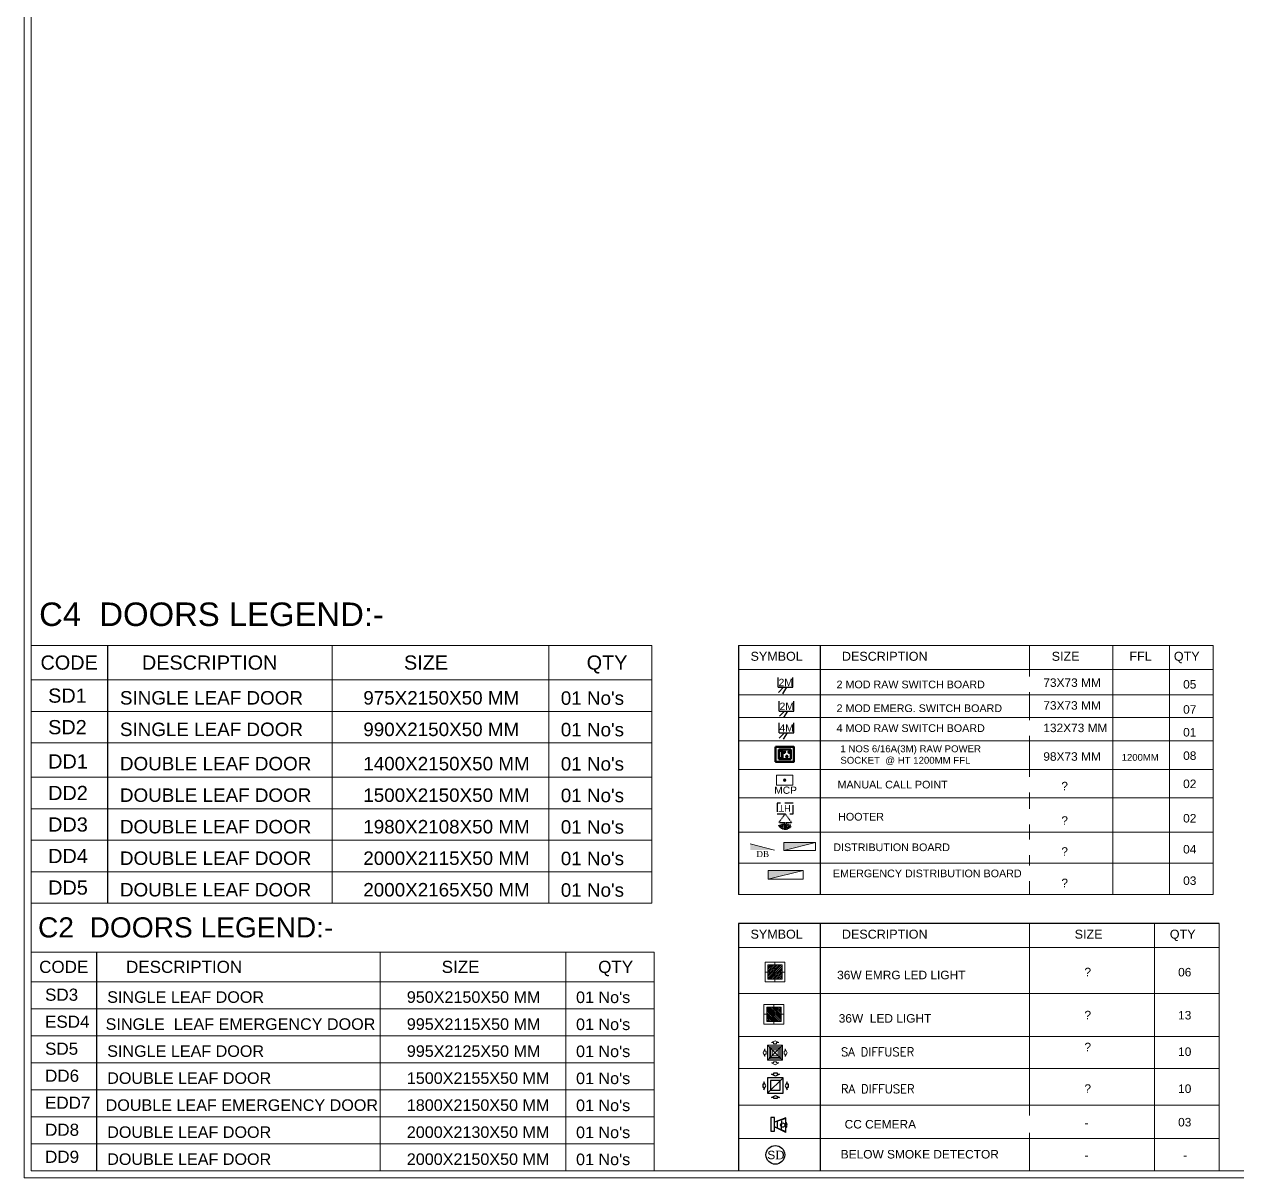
# Model space of a CAD drawing. Extents: x 11369658 to 11598203, y -3946797 to -3787209.
# Drawn here: x 11369658 to 11404429, y -3946797 to -3913733 of the extents above; entities that cross this region are included whole.
import ezdxf

# ---------------------------------------------------------------- set-up
doc = ezdxf.new("R2010")
doc.units = 0
doc.header["$MEASUREMENT"] = 0
for name, pattern in [('CENTER2', [1.125, 0.75, -0.125, 0.125, -0.125]), ('CONTINU', [0]), ('DASHED2', [0.375, 0.25, -0.125])]:
    doc.linetypes.add(name, pattern=pattern)
doc.layers.get('0').update_dxf_attribs({"linetype": 'CONTINUOUS'})
for name, color, linetype in [('BLOCK', 251, 'CONTINUOUS'), ('ELE 36W EMERGENCY LIGHT', 5, 'CONTINUOUS'), ('ELE 36W LED LIGHT', 6, 'CONTINUOUS'), ('ELE-2M RAW P.SB', 40, 'CONTINUOUS'), ('ELE-2M UPS P.SB', 3, 'CONTINUOUS'), ('ELE-4M RAW P.SB', 7, 'CONTINUOUS'), ('ELE-LIGHTING WIRRING', 7, 'CONTINUOUS'), ('FA-ELECTRONIC HOOTER', 6, 'CONTINUOUS'), ('HATCH', 251, 'CONTINUOUS'), ('LV.CC CEMARA', 66, 'CONTINUOUS'), ('M-HVAC RETURN DIFF', 6, 'CONTINUOUS'), ('TITLE BLOCK', 7, 'CONTINUOUS')]:
    doc.layers.add(name, color=color, linetype=linetype)
for name, color, linetype, lineweight in [('Dim( Actpl )', 7, 'CONTINUOUS', 5), ('ELBOW_FLANGE', 7, 'CONTINUOUS', 0), ('ELE-1 NO 6-16A RAW POWER SOCKET', 1, 'CONTINUOUS', 0), ('ELE-36W EMERGENCY  LED LIGHT', 7, 'CONTINUOUS', 18), ('ELE-36W LED LIGHT', 210, 'CONTINUOUS', 18), ('ELE. DB', 1, 'CONTINUOUS', 9), ('FA-BELOW SMOKE DERECTOR', 1, 'CONTINUOUS', 25), ('FA-MNUAL CALL POINT', 10, 'CONTINUOUS', 20), ('M-HAVC SUPPLY DIFF', 122, 'CONTINUOUS', 20), ('M-HVAC-SA-DIFF', 122, 'CONTINUOUS', 25), ('OT TEXT', 251, 'CONTINUOUS', 5), ('Title.Text', 3, 'CONTINUOUS', 13)]:
    doc.layers.add(name, color=color, linetype=linetype, lineweight=lineweight)
doc.styles.add('PDF Times New Roman', font='times.ttf')
doc.styles.add('ROMANS', font='arial.ttf')
doc.styles.get("Standard").update_dxf_attribs({"font": 'arial.ttf'})

# ---------------------------------------------------------------- blocks, each defined once
blk = doc.blocks.new('HVAC_3RD_TYPICAL_FLOOR$0$9')
at = {"layer": 'M-HAVC SUPPLY DIFF', "color": 8}
for p, q in [((780, 180), (180, 780)), ((180, 180), (780, 780))]:
    blk.add_line(p, q, dxfattribs=at)
at = {"layer": 'M-HAVC SUPPLY DIFF', "color": 152}
for points in [[(120, 540), (75, 540), (75, 630), (0, 480), (75, 330), (75, 420), (120, 420)], [(420, 840), (420, 885), (330, 885), (480, 960), (630, 885), (540, 885), (540, 840)], [(840, 420), (885, 420), (885, 330), (960, 480), (885, 630), (885, 540), (840, 540)], [(540, 120), (540, 75), (630, 75), (480, 0), (330, 75), (420, 75), (420, 120)]]:
    blk.add_lwpolyline(points, close=True, dxfattribs=at)
at = {"layer": 'M-HAVC SUPPLY DIFF', "color": 5}
for points in [[(180, 180), (780, 180), (780, 780), (180, 780)], [(292, 292), (667, 292), (667, 667), (292, 667)]]:
    blk.add_lwpolyline(points, close=True, dxfattribs=at)
at = {"layer": 'M-HAVC SUPPLY DIFF', "color": 8}
for points in [[(240, 240), (720, 240), (720, 720), (240, 720)], [(360, 360), (600, 360), (600, 600), (360, 600)]]:
    blk.add_lwpolyline(points, close=True, dxfattribs=at)
blk = doc.blocks.new('HVAC_3RD_TYPICAL_FLOOR$0$R')
at = {"layer": 'M-HVAC RETURN DIFF', "color": 6}
for p, q in [((0, -600), (0, 0)), ((0, 0), (600, 0)), ((600, -600), (0, 0)), ((227, 140), (133, 140)), ((133, 140), (289, 62)), ((227, 187), (227, 140)), ((351, 187), (227, 187)), ((289, 62), (444, 140)), ((351, 140), (351, 187)), ((444, 140), (351, 140)), ((600, 0), (600, -600)), ((-209, -249), (-163, -249)), ((-209, -373), (-209, -249)), ((-163, -373), (-209, -373)), ((-163, -249), (-163, -156)), ((-163, -156), (-85, -311)), ((-85, -311), (-163, -467)), ((-163, -467), (-163, -373)), ((113, -487), (113, -113)), ((113, -113), (487, -113)), ((487, -113), (487, -487)), ((662, -311), (740, -156)), ((740, -467), (662, -311)), ((740, -156), (740, -249)), ((740, -249), (787, -249)), ((787, -373), (740, -373)), ((740, -373), (740, -467)), ((787, -249), (787, -373)), ((600, -600), (0, -600)), ((487, -487), (113, -487)), ((289, -685), (133, -763)), ((133, -763), (227, -763)), ((227, -763), (227, -809)), ((227, -809), (351, -809)), ((444, -763), (289, -685)), ((351, -809), (351, -763)), ((351, -763), (444, -763))]:
    blk.add_line(p, q, dxfattribs=at)
blk = doc.blocks.new('light300x600')
at = {"layer": 'ELE-36W LED LIGHT', "lineweight": 0}
for p, q in [((918215, -78407), (918215, -79007)), ((918815, -78407), (918215, -78407)), ((918298, -78491), (918299, -78491)), ((918298, -78544), (918352, -78491)), ((918298, -78597), (918405, -78491)), ((918298, -78650), (918458, -78491)), ((918298, -78703), (918511, -78491)), ((918298, -78756), (918564, -78491)), ((918298, -78809), (918617, -78491)), ((918298, -78862), (918670, -78491)), ((918298, -78916), (918723, -78491)), ((918298, -78491), (918298, -78924)), ((918731, -78491), (918298, -78491)), ((918343, -78924), (918731, -78536)), ((918396, -78924), (918731, -78589)), ((918449, -78924), (918731, -78642)), ((918515, -78407), (918515, -79007)), ((918731, -78924), (918731, -78491)), ((918815, -79007), (918815, -78407)), ((918215, -78707), (918815, -78707)), ((918215, -79007), (918815, -79007)), ((918298, -78924), (918731, -78924)), ((918502, -78924), (918731, -78695)), ((918555, -78924), (918731, -78748)), ((918608, -78924), (918731, -78801)), ((918661, -78924), (918731, -78854)), ((918714, -78924), (918731, -78907))]:
    blk.add_line(p, q, dxfattribs=at)
blk = doc.blocks.new('ELE.EMERGENCY 40W LED LIGHT')
at = {"layer": 'ELE-36W EMERGENCY  LED LIGHT'}
h = blk.add_hatch(dxfattribs=at)
h.set_pattern_fill('ANSI31', color=5, scale=300, style=0)
h.paths.add_polyline_path([(-208, -208), (-208, 208), (208, 208), (208, -208)])
for p, q in [((-288, 0), (288, 0)), ((0, 288), (0, -288))]:
    blk.add_line(p, q, dxfattribs=at)
for points in [[(-288, -288), (-288, 288), (288, 288), (288, -288)], [(-208, -208), (-208, 208), (208, 208), (208, -208)]]:
    blk.add_lwpolyline(points, close=True, dxfattribs=at)
blk = doc.blocks.new('SMOKE DETECTOR')
at = {"layer": 'FA-BELOW SMOKE DERECTOR', "color": 7}
blk.add_circle((931029, -118294), 350, dxfattribs=at)
at = {"layer": 'FA-BELOW SMOKE DERECTOR', "insert": (930730, -118461), "char_height": 316.24, "attachment_point": 7, "style": 'PDF Times New Roman'}
blk.add_mtext('{\\fArial|b0|i0|c0|p34;S}D', dxfattribs=at)
blk = doc.blocks.new('CC CEMARA')
at = {"layer": 'LV.CC CEMARA', "linetype": 'ByBlock'}
for p, q in [((80, -179), (22, -43)), ((22, -43), (88, -170)), ((43, -72), (89, -18)), ((192, -43), (57, -1)), ((187, -50), (57, -1)), ((70, -115), (133, -40)), ((80, -179), (192, -43))]:
    blk.add_line(p, q, dxfattribs=at)
blk.add_lwpolyline([(93, 42), (58, 70), (-44, -53), (-10, -82)], close=True, dxfattribs=at)
blk.add_circle((110, -87), 25.5, dxfattribs=at)
blk.add_arc((109, -87), 51.6, 275.3702, 5.5412, dxfattribs=at)
blk = doc.blocks.new('2M UPS SB')
at = {"layer": 'ELE-2M UPS P.SB', "color": 3}
for p, q in [((-134, 160), (-69, 265)), ((-88, 160), (-3, 245)), ((-240, 160), (-240, 0)), ((0, 160), (-240, 160)), ((0, 160), (0, 0))]:
    blk.add_line(p, q, dxfattribs=at)
blk.add_text('2M', height=120, rotation=180, dxfattribs=at).set_placement((-6, 143))
blk = doc.blocks.new('2M SB')
at = {"layer": 'ELE-2M RAW P.SB'}
for p, q in [((-134, 160), (-69, 265)), ((-88, 160), (-3, 245)), ((-240, 160), (-240, 0)), ((0, 160), (-240, 160)), ((0, 160), (0, 0))]:
    blk.add_line(p, q, dxfattribs=at)
blk.add_text('2M', height=120, rotation=180, dxfattribs=at).set_placement((-6, 143))
blk = doc.blocks.new('4M P.SB')
at = {"layer": 'ELE-2M RAW P.SB'}
for p, q in [((0, 0), (3.33, 0)), ((0, 0), (0, -5)), ((0, -2.79), (-2.19, -1.44)), ((0, -1.84), (-1.77, -0.07)), ((0, -5), (3.33, -5))]:
    blk.add_line(p, q, dxfattribs=at)
blk.add_text('4M', height=2.5, rotation=270, dxfattribs=at).set_placement((0.35, -0.13))
blk = doc.blocks.new('MCP')
at = {"layer": 'FA-MNUAL CALL POINT'}
h = blk.add_hatch(color=256, dxfattribs=at)
h.set_gradient(color1=(255, 0, 0), color2=(255, 39, 39), centered=1, one_color=1, tint=0.57958)
h.paths.add_polyline_path([(417504, 744464, 1), (417478, 744464, 1)])
blk.add_lwpolyline([(417408, 744516), (417574, 744516), (417574, 744412), (417408, 744412)], close=True, dxfattribs=at)
blk.add_circle((417490, 744464), 13, dxfattribs=at)
at = {"layer": 'FA-MNUAL CALL POINT', "insert": (417500, 744322), "char_height": 75, "width": 244.76, "attachment_point": 8}
blk.add_mtext('MCP', dxfattribs=at)
blk = doc.blocks.new('110DB FIRE HOOTER')
at = {"layer": 'FA-ELECTRONIC HOOTER', "color": 53, "linetype": 'DASHED2'}
for p, q in [((-0.238, 0), (-0.238, -0.311)), ((0.238, 0), (-0.238, 0)), ((-0.238, -0.311), (0.238, -0.311)), ((0.238, -0.311), (0.238, 0))]:
    blk.add_line(p, q, dxfattribs=at)
at = {"layer": 'FA-ELECTRONIC HOOTER', "color": 53, "linetype": 'DASHED2', "ltscale": 0.1}
for p, q in [((0, -0.311), (-0.19, -0.576)), ((0, -0.311), (0.19, -0.576)), ((0.19, -0.576), (-0.19, -0.576))]:
    blk.add_line(p, q, dxfattribs=at)
for radius, start, end in [(0.231, 210.2007, 319.4187), (0.193, 212.22, 327.78), (0.155, 215.2483, 324.7517), (0.118, 220.3172, 319.6828), (0.08, 230.7147, 309.2853)]:
    blk.add_arc((0, -0.536), radius, start, end, dxfattribs=at)
at = {"layer": 'FA-ELECTRONIC HOOTER', "color": 53, "insert": (0.165, -0.247), "char_height": 0.1942, "width": 0.36807, "attachment_point": 1, "rotation": 180}
blk.add_mtext('HT', dxfattribs=at)
blk = doc.blocks.new('RPDB')
at = {"layer": 'ELE. DB'}
h = blk.add_hatch(color=1, dxfattribs=at)
h.dxf.hatch_style = 1
h.paths.add_polyline_path([(150, 0), (150, 600), (0, 600)])
at = {"layer": 'ELE. DB', "color": 1}
blk.add_line((0, 600), (150, 0), dxfattribs=at)
blk.add_lwpolyline([(0, 0), (0, 600), (150, 600), (150, 0)], close=True, dxfattribs=at)
blk = doc.blocks.new('UPS DB')
at = {"layer": 'HATCH'}
h = blk.add_hatch(color=3, dxfattribs=at)
h.dxf.hatch_style = 1
h.paths.add_polyline_path([(0, -150), (600, -150), (600, 0)])
at = {"layer": 'ELE. DB', "color": 3}
blk.add_line((600, 0), (0, -150), dxfattribs=at)
blk.add_lwpolyline([(0, 0), (600, 0), (600, -150), (0, -150)], close=True, dxfattribs=at)
blk = doc.blocks.new('A$C2EC22F09')
at = {"lineweight": 15, "ltscale": 5}
h = blk.add_hatch(color=251, dxfattribs=at)
h.dxf.hatch_style = 1
h.paths.add_polyline_path([(150, 300), (0, 300), (0, -300)])
at = {"color": 7, "lineweight": 15, "ltscale": 5}
blk.add_line((0, -300), (150, 300), dxfattribs=at)
at = {"color": 7, "lineweight": 15, "ltscale": 5, "const_width": 2.42}
blk.add_lwpolyline([(0, -300), (0, 300), (150, 300), (150, -300), (0, -300)], dxfattribs=at)
at = {"layer": 'OT TEXT', "color": 117, "lineweight": 5, "insert": (-100, -9), "char_height": 150, "attachment_point": 5, "rotation": 270}
blk.add_mtext('{\\fTimes New Roman|b0|i0|c0|p18;\\C5;DB}', dxfattribs=at)
blk = doc.blocks.new('6-16A RAW POWER SOCKET 3M')
at = {"layer": 'ELE-1 NO 6-16A RAW POWER SOCKET', "lineweight": 50}
for p, q in [((0, 57.9), (72.3, 57.9)), ((0, 57.9), (72.3, 57.9)), ((0, 32.7), (0, 57.9)), ((0, 57.9), (0, 32.7)), ((72.3, 32.7), (0, 32.7)), ((0, 28.5), (0, -34.8)), ((72.3, 28.5), (0, 28.5)), ((7.9, 55.8), (64.4, 55.8)), ((7.9, 34.8), (7.9, 55.8)), ((64.4, 34.8), (7.9, 34.8)), ((61.9, 55.8), (61.9, 34.8)), ((64.4, 55.8), (64.4, 34.8)), ((72.3, 57.9), (72.3, 32.7)), ((72.3, -34.8), (72.3, 28.5)), ((0, -34.8), (72.3, -34.8))]:
    blk.add_line(p, q, dxfattribs=at)
blk.add_lwpolyline([(92, 82.1), (92, -57.5), (-19.7, -57.5), (-19.7, 82.1)], close=True, dxfattribs=at)
for centre, radius, start, end in [((18.3, -3.1), 4.93, 37.15837, 322.84163), ((23.3, -3.1), 3.14, 251.40312, 108.59688), ((50.3, 14.9), 4.24, 357.48997, 264.73109), ((53.2, 11.6), 3.43, 194.90486, 67.31619), ((50.3, -21.2), 4.24, 95.26891, 2.51003), ((53.2, -17.8), 3.43, 292.68381, 165.09514)]:
    blk.add_arc(centre, radius, start, end, dxfattribs=at)

msp = doc.modelspace()

# ---------------------------------------------------------------- linework, layer by layer
at = {"layer": 'Dim( Actpl )', "ltscale": 500}
for points in [[(11369657.5, -3946796.5), (11436596.8, -3946796.5), (11436596.8, -3852291), (11369657.5, -3852291)], [(11369857.5, -3946596.5), (11436396.8, -3946596.5), (11436396.8, -3852491), (11369857.5, -3852491)]]:
    msp.add_lwpolyline(points, close=True, dxfattribs=at)
at = {"layer": 'ELBOW_FLANGE'}
for p, q in [((11369857.5, -3931541.9), (11387653.9, -3931541.9)), ((11369857.5, -3931541.9), (11369857.5, -3938929.7)), ((11378491.9, -3931541.9), (11378491.9, -3938929.7)), ((11384698.7, -3931541.9), (11384698.7, -3938929.7)), ((11387653.9, -3931541.9), (11387653.9, -3938929.7)), ((11398482.5, -3931541.9), (11398482.5, -3938679)), ((11400879.6, -3931541.9), (11400879.6, -3938679)), ((11402504, -3931541.9), (11402504, -3938679)), ((11390137, -3932230.3), (11403752.5, -3932230.3)), ((11369857.5, -3932524.5), (11387653.9, -3932524.5)), ((11369857.5, -3933428.2), (11387653.9, -3933428.2)), ((11369857.5, -3934332), (11387653.9, -3934332)), ((11390137, -3935095.6), (11403752.5, -3935095.6)), ((11369857.5, -3935314.6), (11387653.9, -3935314.6)), ((11390137, -3935903.7), (11403752.5, -3935903.7)), ((11369857.5, -3936218.4), (11387653.9, -3936218.4)), ((11369857.5, -3937122.2), (11387653.9, -3937122.2)), ((11390137, -3936890.4), (11403752.5, -3936890.4)), ((11390137, -3937778.1), (11403752.5, -3937778.1)), ((11369857.5, -3938025.9), (11387653.9, -3938025.9)), ((11390137, -3938679), (11403752.5, -3938679)), ((11369857.5, -3938929.7), (11387653.9, -3938929.7)), ((11398482.5, -3939507), (11398482.5, -3946596.5)), ((11402069.3, -3939507), (11402069.3, -3946596.5)), ((11403925.2, -3939507), (11403925.2, -3946596.5)), ((11390137, -3940195.5), (11403925.2, -3940195.5)), ((11369857.5, -3940334.4), (11387717.5, -3940334.4)), ((11369857.5, -3940334.4), (11369857.5, -3946596.5)), ((11379867.7, -3940334.4), (11379867.7, -3946596.5)), ((11385185.5, -3940334.4), (11385185.5, -3946596.5)), ((11387717.5, -3940334.4), (11387717.5, -3946596.5)), ((11369857.5, -3941176.3), (11387717.5, -3941176.3)), ((11390137, -3941516.9), (11403925.2, -3941516.9)), ((11369857.5, -3941950.6), (11387717.5, -3941950.6)), ((11369857.5, -3942724.9), (11387717.5, -3942724.9)), ((11390137, -3942751.2), (11403925.2, -3942751.2)), ((11369857.5, -3943499.2), (11387717.5, -3943499.2)), ((11390137, -3943666), (11403925.2, -3943666)), ((11369857.5, -3944273.6), (11387717.5, -3944273.6)), ((11390137, -3944715.3), (11403925.2, -3944715.3)), ((11369857.5, -3945047.9), (11387717.5, -3945047.9)), ((11369857.5, -3945822.2), (11387717.5, -3945822.2)), ((11390137, -3945675.6), (11403925.2, -3945675.6)), ((11369857.5, -3946596.5), (11387717.5, -3946596.5)), ((11390137, -3946596.5), (11403925.2, -3946596.5))]:
    msp.add_line(p, q, dxfattribs=at)
at = {"layer": 'TITLE BLOCK'}
for p, q in [((11372044.4, -3931541.9), (11372044.4, -3938929.7)), ((11390137, -3931541.9), (11390137, -3938679)), ((11392483.6, -3931541.9), (11392483.6, -3938679)), ((11392483.6, -3939507), (11392483.6, -3946596.5)), ((11371731.2, -3940334.4), (11371731.2, -3946596.5))]:
    msp.add_line(p, q, dxfattribs=at)

# ---------------------------------------------------------------- block references
at = {"layer": 'BLOCK', "color": 3, "lineweight": 0, "ltscale": 500, "xscale": 1.1556864, "yscale": 1.1556864, "zscale": 1.1556864, "rotation": 90}
msp.add_blockref('A$C2EC22F09', (11390824.6, -3937402.8), dxfattribs=at)
at = {"layer": 'ELE 36W EMERGENCY LIGHT', "xscale": 0.9849891187481679, "yscale": 0.9849891187481679, "zscale": 0.9849891187481679}
msp.add_blockref('ELE.EMERGENCY 40W LED LIGHT', (11391184.6, -3940900.8, 1530.1), dxfattribs=at)
at = {"layer": 'ELE 36W LED LIGHT', "xscale": 0.9455895539981504, "yscale": 0.9455895539981504, "zscale": 0.9455895539981504, "rotation": 89.9999999995464}
msp.add_blockref('light300x600', (11316730.8, -4810650.3, 1530.1), dxfattribs=at)
at = {"layer": 'ELE-1 NO 6-16A RAW POWER SOCKET', "linetype": 'ByBlock', "xscale": 3.795186404375996, "yscale": 3.795186404375996, "zscale": 3.795186404375996, "rotation": 90}
msp.add_blockref('6-16A RAW POWER SOCKET 3M', (11391513.6, -3934796.3), dxfattribs=at)
at = {"layer": 'ELE-2M RAW P.SB', "color": 6, "xscale": 1.765436307252017, "yscale": 1.765436307252017, "zscale": 1.765436307252017, "rotation": 179.9999999999999}
msp.add_blockref('2M SB', (11391279, -3932453.8, 590.3), dxfattribs=at)
at = {"layer": 'ELE-2M UPS P.SB', "color": 6, "xscale": 1.765436307252017, "yscale": 1.765436307252017, "zscale": 1.765436307252017, "rotation": 180}
msp.add_blockref('2M UPS SB', (11391307.9, -3933137, 590.3), dxfattribs=at)
at = {"layer": 'ELE-4M RAW P.SB', "color": 7, "linetype": 'CONTINU', "xscale": 84.74094274809678, "yscale": 84.74094274809678, "zscale": 84.74094274809678, "rotation": 89.99999999999993}
msp.add_blockref('4M P.SB', (11391303.9, -3934043.2, 590.3), dxfattribs=at)
at = {"layer": 'ELE. DB'}
for name, p, xscale, yscale, zscale, rotation in [('RPDB', (11392351, -3937416.5, 826.4), 1.514475665933854, 1.514475665933854, 1.514475665933854, 89.9999999999999), ('UPS DB', (11391991.2, -3938240.1, 826.4), 1.658715546030479, 1.658715546030479, 1.658715546030479, 179.9999999999998)]:
    msp.add_blockref(name, p, dxfattribs=dict(at, xscale=xscale, yscale=yscale, zscale=zscale, rotation=rotation))
at = {"layer": 'FA-BELOW SMOKE DERECTOR', "color": 6, "xscale": 0.7673982637194127, "yscale": 0.7673982637194127, "zscale": 0.7673982637194127}
msp.add_blockref('SMOKE DETECTOR', (10676727.1, -3855362, 1416.8), dxfattribs=at)
at = {"layer": 'FA-ELECTRONIC HOOTER', "color": 1, "xscale": 967.5525109236467, "yscale": 967.5525109236467, "zscale": 967.5525109236467}
msp.add_blockref('110DB FIRE HOOTER', (11391479.7, -3936061.7, 1416.8), dxfattribs=at)
at = {"layer": 'FA-MNUAL CALL POINT', "xscale": 2.786551231460105, "yscale": 2.786551231460105, "zscale": 2.786551231460105}
msp.add_blockref('MCP', (10228105.9, -6009886.3, 1416.8), dxfattribs=at)
at = {"layer": 'LV.CC CEMARA', "xscale": 2.420409936356289, "yscale": 2.420409936356289, "zscale": 2.420409936356289, "rotation": 39.70149773916127}
msp.add_blockref('CC CEMARA', (11391069.2, -3945294.1, 2154.6), dxfattribs=at)
at = {"layer": 'M-HVAC RETURN DIFF', "color": 9, "lineweight": 0, "xscale": -0.7383003714768894, "yscale": 0.7383003714768894, "zscale": 0.7383003714768894}
msp.add_blockref('HVAC_3RD_TYPICAL_FLOOR$0$R', (11391416.9, -3943929.1), dxfattribs=at)
at = {"layer": 'M-HVAC-SA-DIFF', "color": 9, "lineweight": 0, "xscale": -0.7159352190314905, "yscale": 0.7159352190314905, "zscale": 0.7159352190314905, "rotation": 89.99999999999879}
msp.add_blockref('HVAC_3RD_TYPICAL_FLOOR$0$9', (11391533.3, -3942869), dxfattribs=at)

# ---------------------------------------------------------------- texts
at = {"layer": 'ELE-LIGHTING WIRRING', "color": 7, "linetype": 'CONTINU', "insert": (11392952.6, -3933228.1, 590.3), "char_height": 220.001, "width": 5747.685, "attachment_point": 1, "style": 'ROMANS'}
msp.add_mtext('{\\C256;2 MOD EMERG. SWITCH BOARD}', dxfattribs=at)
at = {"layer": 'TITLE BLOCK', "style": 'ROMANS'}
for s, height, p in [('05', 244.08, (11402892.1, -3932775.3)), ('SINGLE LEAF DOOR', 386.39, (11372401.5, -3933232.9)), ('975X2150X50 MM', 386.39, (11379380.5, -3933232.9)), ("01 No's", 386.39, (11385044.5, -3933240.4)), ('73X73 MM', 244.08, (11398882.2, -3933380.3)), ('07', 244.08, (11402892.1, -3933495.3)), ('SINGLE LEAF DOOR', 386.39, (11372401.5, -3934136.7)), ('990X2150X50 MM', 386.39, (11379380.5, -3934136.7)), ("01 No's", 386.39, (11385044.5, -3934144.2)), ('01', 244.08, (11402892.1, -3934148.8)), ('DOUBLE LEAF DOOR', 386.39, (11372401.5, -3935119.3)), ('1400X2150X50 MM', 386.39, (11379380.5, -3935119.3)), ("01 No's", 386.39, (11385044.5, -3935126.8)), ('98X73 MM', 244.08, (11398882.2, -3934844.4)), ('1200MM', 195.26, (11401130.5, -3934844.4)), ('08', 244.08, (11402892.1, -3934819.6)), ('?', 244.1, (11399399.7, -3935692.4)), ('02', 244.08, (11402892.1, -3935627.6)), ('DOUBLE LEAF DOOR', 386.39, (11372401.5, -3936023)), ('1500X2150X50 MM', 386.39, (11379380.5, -3936023)), ("01 No's", 386.39, (11385044.5, -3936030.6)), ('?', 244.1, (11399399.7, -3936679.1)), ('02', 244.08, (11402892.1, -3936614.3)), ('DOUBLE LEAF DOOR', 386.39, (11372401.5, -3936926.8)), ('1980X2108X50 MM', 386.39, (11379380.5, -3936926.8)), ("01 No's", 386.39, (11385044.5, -3936934.3)), ('DOUBLE LEAF DOOR', 386.39, (11372401.5, -3937830.6)), ('2000X2115X50 MM', 386.39, (11379380.5, -3937830.6)), ("01 No's", 386.39, (11385044.5, -3937838.1)), ('?', 244.1, (11399399.7, -3937566.8)), ('04', 244.08, (11402892.1, -3937502.1)), ('?', 244.1, (11399399.7, -3938467.7)), ('03', 244.08, (11402892.1, -3938402.9)), ('DOUBLE LEAF DOOR', 386.39, (11372401.5, -3938734.3)), ('2000X2165X50 MM', 386.39, (11379380.5, -3938734.3)), ("01 No's", 386.39, (11385044.5, -3938741.9)), ('?', 244.1, (11400061.5, -3941022.4)), ('06', 244.08, (11402747.8, -3941025.9)), ('SINGLE LEAF DOOR', 331.049, (11372037.2, -3941783.2)), ('950X2150X50 MM', 331.049, (11380629, -3941783.2)), ("01 No's", 331.05, (11385481.9, -3941789.6)), ('?', 244.1, (11400061.5, -3942256.7)), ('13', 244.08, (11402747.8, -3942260.2)), ('995X2115X50 MM', 331.049, (11380629, -3942557.5)), ("01 No's", 331.05, (11385481.9, -3942564)), ('SINGLE LEAF DOOR', 331.049, (11372037.2, -3943331.9)), ('995X2125X50 MM', 331.049, (11380629, -3943331.9)), ("01 No's", 331.05, (11385481.9, -3943338.3)), ('?', 244.1, (11400061.5, -3943171.5)), ('10', 244.08, (11402747.8, -3943305)), ('DOUBLE LEAF DOOR', 331.049, (11372037.2, -3944106.2)), ('1500X2155X50 MM', 331.049, (11380629, -3944106.2)), ("01 No's", 331.05, (11385481.9, -3944112.6)), ('?', 244.1, (11400061.5, -3944362.2)), ('10', 244.08, (11402747.8, -3944365.7)), ('1800X2150X50 MM', 331.049, (11380629, -3944880.5)), ("01 No's", 331.05, (11385481.9, -3944886.9)), ('03', 244.08, (11402747.8, -3945326.1)), ('DOUBLE LEAF DOOR', 331.049, (11372037.2, -3945654.8)), ('2000X2130X50 MM', 331.049, (11380629, -3945654.8)), ("01 No's", 331.05, (11385481.9, -3945661.3)), ('-', 244.1, (11400061.5, -3945347.9)), ('DOUBLE LEAF DOOR', 331.049, (11372037.2, -3946429.2)), ('2000X2150X50 MM', 331.049, (11380629, -3946429.2)), ("01 No's", 331.05, (11385481.9, -3946435.6)), ('-', 244.1, (11400061.5, -3946268.8)), ('-', 244.1, (11402891.5, -3946268.8))]:
    msp.add_text(s, height=height, dxfattribs=at).set_placement(p)
at = {"layer": 'TITLE BLOCK', "color": 1, "style": 'ROMANS'}
for s, p in [(' SINGLE  LEAF EMERGENCY DOOR', (11371863.1, -3942557.5)), (' DOUBLE LEAF EMERGENCY DOOR', (11371863.1, -3944880.5))]:
    msp.add_text(s, height=331.049, dxfattribs=at).set_placement(p)
at = {"layer": 'Title.Text', "color": 7, "linetype": 'CENTER2', "lineweight": 25, "ltscale": 0.7, "style": 'ROMANS'}
for s, height, p in [('C4  DOORS LEGEND:-', 674.009, (11370084.2, -3930981.6)), ('CODE', 407.03, (11370123.6, -3932232.8)), ('DESCRIPTION', 407.032, (11373032, -3932232.8)), ('SIZE', 407.03, (11380547.2, -3932232.8)), ('QTY', 407.03, (11385786.2, -3932232.8)), ('SYMBOL', 257.12, (11390486.1, -3931978.3)), ('DESCRIPTION', 257.117, (11393107.4, -3931978.3)), ('SIZE', 257.12, (11399121.9, -3931978.3)), ('FFL', 257.12, (11401349.8, -3931978.3)), ('QTY', 257.12, (11402625.6, -3931978.3)), ('SD1', 407.03, (11370343.4, -3933180.1)), ('SD2', 407.03, (11370343.4, -3934083.9)), ('DD1', 407.03, (11370343.4, -3935066.5)), ('DD2', 407.03, (11370343.4, -3935970.3)), ('DD3', 407.03, (11370343.4, -3936874.1)), ('DD4', 407.03, (11370343.4, -3937777.8)), ('DD5', 407.03, (11370343.4, -3938681.6)), ('C2  DOORS LEGEND:-', 577.473, (11370051.7, -3939909.3)), ('SYMBOL', 257.12, (11390486.1, -3939943.5)), ('DESCRIPTION', 257.117, (11393107.4, -3939943.5)), ('SIZE', 257.12, (11399780.8, -3939943.5)), ('QTY', 257.12, (11402509.5, -3939943.5)), ('CODE', 348.73, (11370085.5, -3940926.3)), ('DESCRIPTION', 348.734, (11372577.3, -3940926.3)), ('SIZE', 348.73, (11381628.6, -3940926.3)), ('QTY', 348.73, (11386117.3, -3940926.3)), ('SD3', 348.73, (11370255.4, -3941723.6)), ('ESD4', 348.73, (11370255.4, -3942498)), ('SD5', 348.73, (11370255.4, -3943272.3)), ('DD6', 348.73, (11370255.4, -3944046.6)), ('EDD7', 348.73, (11370255.4, -3944821)), ('DD8', 348.73, (11370255.4, -3945595.3)), ('DD9', 348.73, (11370255.4, -3946369.6))]:
    msp.add_text(s, height=height, dxfattribs=at).set_placement(p)

# ---------------------------------------------------------------- next in the draw order: texts
at = {"layer": 'ELE-LIGHTING WIRRING', "color": 7, "linetype": 'CONTINU', "attachment_point": 1, "style": 'ROMANS', "bg_fill": 2}
for s, insert, char_height, width in [('{\\C256;2 MOD RAW SWITCH BOARD}', (11392952.6, -3932546.8, 590.3), 220.001, 5747.685), ('{\\C256;4 MOD RAW SWITCH BOARD}', (11392952.6, -3933798.5, 590.3), 220.001, 5747.685), ('MANUAL CALL POINT', (11392980.5, -3935417.4, 1180.6), 220.001, 5747.685), ('HOOTER', (11392998, -3936338.6, 1180.6), 220, 5747.685), ('{\\C256;DISTRIBUTION BOARD}', (11392859.6, -3937213.9, 826.4), 220.001, 5747.685), ('{\\C256;EMERGENCY DISTRIBUTION BOARD}', (11392848.9, -3937963.8, 826.4), 220.001, 5747.685), ('{\\C256;36W EMRG LED LIGHT}', (11392969.1, -3940863, 590.3), 244.445, 5258.807), ('{\\C256;36W  LED LIGHT}', (11393014.5, -3942106, 590.3), 244.445, 5258.807), ('{\\Fromans|c0;\\C0;SA DIFFUSER }', (11393078, -3943066.7), 244.445, 5258.807), ('{\\Fromans|c0;\\C0;RA DIFFUSER }', (11393078, -3944127.5), 244.445, 5258.807)]:
    msp.add_mtext(s, dxfattribs=dict(at, insert=insert, char_height=char_height, width=width))

# ---------------------------------------------------------------- next in the draw order: linework, layer by layer
at = {"layer": 'ELBOW_FLANGE'}
for p, q in [((11390137, -3932950.4), (11403752.5, -3932950.4)), ((11390137, -3933603.8), (11403752.5, -3933603.8)), ((11390137, -3934274.6), (11403752.5, -3934274.6))]:
    msp.add_line(p, q, dxfattribs=at)
msp.add_lwpolyline([(11390137, -3931541.9), (11403752.5, -3931541.9), (11403752.5, -3938679)], dxfattribs=at)
at = {"layer": 'TITLE BLOCK'}
msp.add_lwpolyline([(11403925.2, -3939507), (11390137, -3939507), (11390137, -3946596.5)], dxfattribs=at)

# ---------------------------------------------------------------- next in the draw order: texts
at = {"layer": 'TITLE BLOCK', "style": 'ROMANS'}
for s, p in [('73X73 MM', (11398882.2, -3932726.8)), ('132X73 MM', (11398882.2, -3934023.4))]:
    msp.add_text(s, height=244.08, dxfattribs=at).set_placement(p)

# ---------------------------------------------------------------- next in the draw order: texts
at = {"layer": 'ELE-LIGHTING WIRRING', "color": 7, "linetype": 'CONTINU', "attachment_point": 1, "style": 'ROMANS', "bg_fill": 2}
for s, insert, char_height, width in [('1 NOS 6/16A(3M) RAW POWER \\PSOCKET  @ HT 1200MM FFL ', (11393062.1, -3934402.3, 737.9), 197.512, 4249.116), ('\\pt3177.78535;CC CEMERA', (11393183.8, -3945140.4, 2154.6), 244.445, 5258.807), ('BELOW SMOKE DETECTOR', (11393072.3, -3946000.6, 1180.6), 244.445, 5258.807)]:
    msp.add_mtext(s, dxfattribs=dict(at, insert=insert, char_height=char_height, width=width))

doc.saveas('drawing.dxf')
